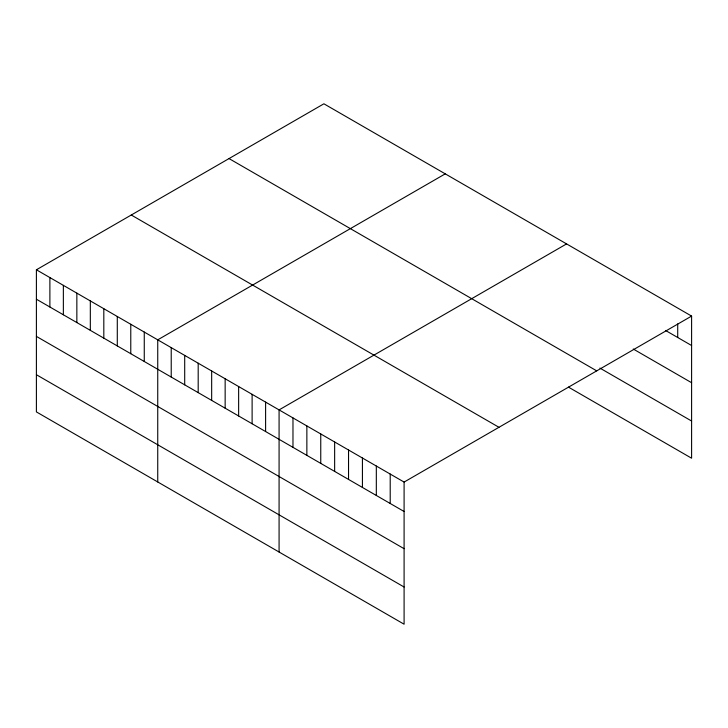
<?xml version="1.0" encoding="UTF-8"?>
<svg xmlns="http://www.w3.org/2000/svg" width="728" height="728" viewBox="0 0 728 728"><rect width="100%" height="100%" fill="white"/><g stroke="black" fill="none" stroke-linecap="round" stroke-linejoin="round"><path stroke-width="1.09" d="M36.4 269.788L404.095 482.072L404.095 624.205L36.4 411.911L36.4 269.788L323.905 103.795L691.6 316.089L691.6 458.212L568.432 387.105M445.245 173.856L157.739 339.839L157.739 481.963M566.584 243.907L279.079 409.9L279.079 552.024M404.095 482.072L691.6 316.089M665.674 330.548L691.6 345.518M633.26 349.021L691.6 382.71M599.918 368.095L691.6 421.021M229.029 158.577L596.723 370.861M131.277 215.015L498.971 427.3M36.4 299.217L404.095 511.502M36.4 336.4L404.095 548.694M36.4 374.72L404.095 587.014M677.713 323.914L677.713 337.492M390.208 474.055L390.208 503.485M376.321 466.038L376.321 495.468M362.426 458.012L362.426 487.442M348.539 449.995L348.539 479.424M334.643 441.978L334.643 471.407M320.757 433.961L320.757 463.381M306.861 425.935L306.861 455.364M292.974 417.918L292.974 447.347M265.602 402.111L265.602 431.54M252.116 394.33L252.116 423.76M238.638 386.541L238.638 415.97M225.152 378.76L225.152 408.19M211.666 370.98L211.666 400.409M198.189 363.19L198.189 392.62M184.703 355.41L184.703 384.839M171.226 347.629L171.226 377.049M144.262 332.059L144.262 361.488M130.776 324.269L130.776 353.699M117.29 316.489L117.29 345.918M103.813 308.708L103.813 338.138M90.327 300.919L90.327 330.348M76.85 293.138L76.85 322.568M63.363 285.358L63.363 314.778M49.886 277.568L49.886 306.998"/></g></svg>
